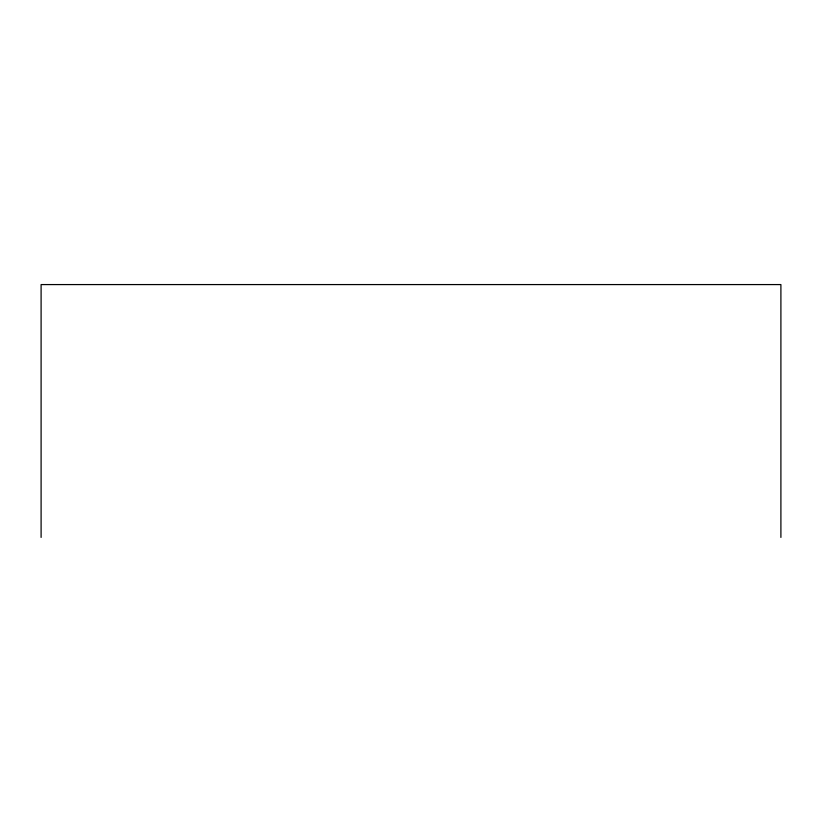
<?xml version="1.0" encoding="UTF-8"?>
<svg xmlns="http://www.w3.org/2000/svg" width="822" height="822" viewBox="0 0 822 822"><rect width="100%" height="100%" fill="white"/><g stroke="black" fill="none" stroke-linecap="round" stroke-linejoin="round"><path stroke-width="1.23" d="M780.9 537.424L780.9 284.576L41.1 284.576L41.1 537.424"/></g></svg>
